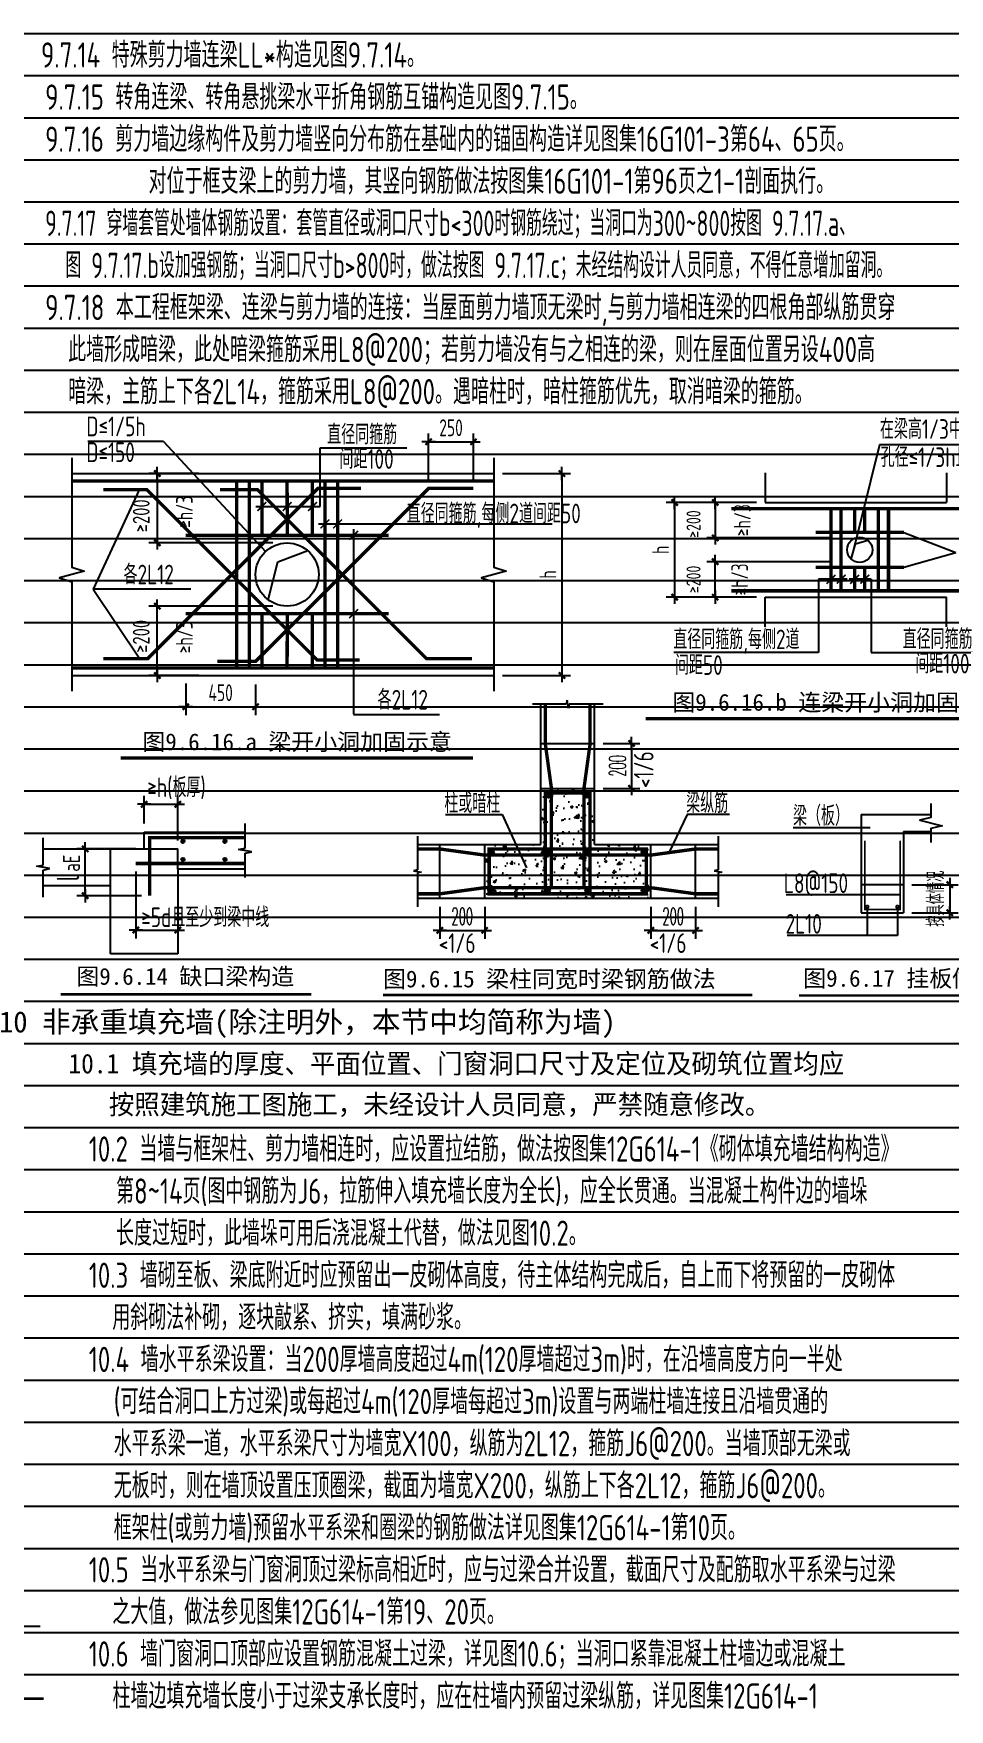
# Model space of a CAD drawing. Extents: x -1712635 to -854203, y -534641 to -21985.
# Drawn here: x -1573763 to -1557435, y -95265 to -65393 of the extents above; entities that cross this region are included whole.
import ezdxf
from ezdxf.enums import TextEntityAlignment as Align

# ---------------------------------------------------------------- set-up
doc = ezdxf.new("R2010")
doc.units = 0
doc.header["$LTSCALE"] = 1000
doc.linetypes.add('D3轴线点划线', pattern=[18.5, 12, -3, 0.5, -3])
doc.linetypes.add('H3普通虚线', pattern=[4.2, 3, -1.2])
doc.layers.get('0').update_dxf_attribs({"linetype": 'CONTINUOUS'})
doc.layers.get('Defpoints').update_dxf_attribs({"linetype": 'CONTINUOUS'})
doc.layers.add('S-1-TEXT', color=7, linetype='CONTINUOUS', lineweight=18)
for name, color, linetype in [('S-DETL-AXIS', 8, 'D3轴线点划线'), ('S-DETL-DIM', 151, 'CONTINUOUS'), ('S-DETL-HATCH', 253, 'CONTINUOUS'), ('S-DETL-LINE1', 2, 'CONTINUOUS'), ('S-DETL-LINE2', 2, 'H3普通虚线'), ('S-DETL-RBAR', 1, 'CONTINUOUS'), ('S-DETL-TEXT', 7, 'CONTINUOUS')]:
    doc.layers.add(name, color=color, linetype=linetype)
doc.styles.add('HZ2', font='romans.shx', dxfattribs={"width": 0.5, "bigfont": 'hztxt.shx'})
doc.styles.add('TS', font='tssdeng.shx', dxfattribs={"width": 0.7, "bigfont": 'tssdchn.shx'})
doc.styles.add('华文行楷', font='tssdeng.shx', dxfattribs={"width": 0.75, "height": 350, "bigfont": 'hztxt.shx'})
doc.styles.add('黑体', font='simhei.ttf')
doc.dimstyles.new('DIM25', dxfattribs={"dimtxt": 300, "dimasz": 0.8, "dimexe": 150, "dimexo": 150, "dimgap": 100, "dimtad": 1, "dimdec": 0, "dimlfac": 0.25, "dimrnd": 1, "dimzin": 0, "dimdsep": 46, "dimtxsty": 'TS', "dimblk": '_DIMX', "dimcen": 0, "dimclrd": 256, "dimclre": 256, "dimclrt": 43, "dimadec": 1, "dimazin": 0, "dimtfac": 1, "dimtdec": 0, "dimtix": 1, "dimtmove": 2, "dimatfit": 3, "dimldrblk": 'ARCHTICK', "dimfxl": 0, "dimtolj": 1, "dimtzin": 1, "dimarcsym": 0})

# ---------------------------------------------------------------- blocks, each defined once
blk = doc.blocks.new('_DIMX')
blk.add_line((-150, 0), (150, 0))
at = {"const_width": 50}
blk.add_lwpolyline([(-70, -70), (70, 70)], dxfattribs=at)
blk = doc.blocks.new('*D1635')
at = {"layer": 'Defpoints', "color": 0}
for p in [(-1560722, -73751), (-1562334, -75439), (-1560722, -75439)]:
    blk.add_point(p, dxfattribs=at)
at = {"layer": 'S-DETL-DIM', "lineweight": -2}
for p, q in [((-1560872, -73751), (-1562484, -73751)), ((-1562334, -73752), (-1562334, -75438)), ((-1560872, -75439), (-1562484, -75439))]:
    blk.add_line(p, q, dxfattribs=at)
at = {"layer": 'S-DETL-DIM', "lineweight": -2, "xscale": 0.8, "yscale": 0.8, "zscale": 0.8}
for p, rotation in [((-1562334, -73751), 90), ((-1562334, -75439), 270)]:
    blk.add_blockref('_DIMX', p, dxfattribs=dict(at, rotation=rotation))
at = {"layer": 'S-DETL-DIM', "color": 43, "insert": (-1562584, -74595), "char_height": 300, "attachment_point": 5, "rotation": 90, "style": 'TS'}
blk.add_mtext('\\A1;h', dxfattribs=at)
blk = doc.blocks.new('_ArchTick')
at = {"color": 0, "const_width": 0.35}
blk.add_lwpolyline([(-0.5, -0.5), (0.5, 0.5)], dxfattribs=at)
blk = doc.blocks.new('*D1636')
at = {"layer": 'Defpoints', "color": 0}
for p in [(-1560722, -73751), (-1561611, -74383), (-1559418, -74383)]:
    blk.add_point(p, dxfattribs=at)
at = {"layer": 'S-DETL-DIM', "lineweight": -2}
for p, q in [((-1560872, -73751), (-1561761, -73751)), ((-1561611, -73752), (-1561611, -74382)), ((-1559568, -74383), (-1561761, -74383))]:
    blk.add_line(p, q, dxfattribs=at)
at = {"layer": 'S-DETL-DIM', "lineweight": -2, "xscale": 0.8, "yscale": 0.8, "zscale": 0.8}
for p, rotation in [((-1561611, -73751), 90), ((-1561611, -74383), 270)]:
    blk.add_blockref('_DIMX', p, dxfattribs=dict(at, rotation=rotation))
at = {"layer": 'S-DETL-DIM', "color": 43, "insert": (-1561129, -74067), "char_height": 300, "attachment_point": 5, "rotation": 90, "style": 'TS'}
blk.add_mtext('\\A1;≥h/3', dxfattribs=at)
blk = doc.blocks.new('*D1637')
at = {"layer": 'Defpoints', "color": 0}
for p in [(-1561611, -74807), (-1559418, -74807), (-1560722, -75439)]:
    blk.add_point(p, dxfattribs=at)
at = {"layer": 'S-DETL-DIM', "lineweight": -2}
for p, q in [((-1559568, -74807), (-1561761, -74807)), ((-1561611, -75438), (-1561611, -74808)), ((-1560872, -75439), (-1561761, -75439))]:
    blk.add_line(p, q, dxfattribs=at)
at = {"layer": 'S-DETL-DIM', "lineweight": -2, "xscale": 0.8, "yscale": 0.8, "zscale": 0.8}
for p, rotation in [((-1561611, -74807), 90), ((-1561611, -75439), 270)]:
    blk.add_blockref('_DIMX', p, dxfattribs=dict(at, rotation=rotation))
at = {"layer": 'S-DETL-DIM', "color": 43, "insert": (-1561175, -75123), "char_height": 300, "attachment_point": 5, "rotation": 90, "style": 'TS'}
blk.add_mtext('\\A1;≥h/3', dxfattribs=at)
blk = doc.blocks.new('*D1638')
at = {"layer": 'Defpoints', "color": 0}
for p in [(-1565555, -73236), (-1565555, -76836), (-1564343, -76836)]:
    blk.add_point(p, dxfattribs=at)
at = {"layer": 'S-DETL-DIM', "lineweight": -2}
for p, q in [((-1565405, -73236), (-1564193, -73236)), ((-1564343, -73237), (-1564343, -76835)), ((-1565405, -76836), (-1564193, -76836))]:
    blk.add_line(p, q, dxfattribs=at)
at = {"layer": 'S-DETL-DIM', "lineweight": -2, "xscale": 0.8, "yscale": 0.8, "zscale": 0.8}
for p, rotation in [((-1564343, -73236), 90), ((-1564343, -76836), 270)]:
    blk.add_blockref('_DIMX', p, dxfattribs=dict(at, rotation=rotation))
at = {"layer": 'S-DETL-DIM', "color": 43, "insert": (-1564593, -75036), "char_height": 300, "attachment_point": 5, "rotation": 90, "style": 'TS'}
blk.add_mtext('\\A1;h', dxfattribs=at)
blk = doc.blocks.new('*D1639')
at = {"layer": 'Defpoints', "color": 0}
for p in [(-1565920, -72670), (-1566720, -73500), (-1565920, -73500)]:
    blk.add_point(p, dxfattribs=at)
at = {"layer": 'S-DETL-DIM', "lineweight": -2}
for p, q in [((-1566720, -73350), (-1566720, -72520)), ((-1565920, -73350), (-1565920, -72520)), ((-1566719, -72670), (-1565921, -72670))]:
    blk.add_line(p, q, dxfattribs=at)
at = {"layer": 'S-DETL-DIM', "lineweight": -2, "xscale": 0.8, "yscale": 0.8, "zscale": 0.8, "rotation": 180}
blk.add_blockref('_DIMX', (-1566720, -72670), dxfattribs=at)
at = {"layer": 'S-DETL-DIM', "lineweight": -2, "xscale": 0.8, "yscale": 0.8, "zscale": 0.8}
blk.add_blockref('_DIMX', (-1565920, -72670), dxfattribs=at)
at = {"layer": 'S-DETL-DIM', "color": 43, "insert": (-1566320, -72420), "char_height": 300, "attachment_point": 5, "style": 'TS'}
blk.add_mtext('\\A1;250', dxfattribs=at)
blk = doc.blocks.new('*D1640')
at = {"layer": 'Defpoints', "color": 0}
for p in [(-1571050, -76828), (-1569803, -76845), (-1569803, -77392)]:
    blk.add_point(p, dxfattribs=at)
at = {"layer": 'S-DETL-DIM', "lineweight": -2}
for p, q in [((-1571050, -76978), (-1571050, -77542)), ((-1569803, -76995), (-1569803, -77542)), ((-1571049, -77392), (-1569804, -77392))]:
    blk.add_line(p, q, dxfattribs=at)
at = {"layer": 'S-DETL-DIM', "lineweight": -2, "xscale": 0.8, "yscale": 0.8, "zscale": 0.8, "rotation": 180}
blk.add_blockref('_DIMX', (-1571050, -77392), dxfattribs=at)
at = {"layer": 'S-DETL-DIM', "lineweight": -2, "xscale": 0.8, "yscale": 0.8, "zscale": 0.8}
blk.add_blockref('_DIMX', (-1569803, -77392), dxfattribs=at)
at = {"layer": 'S-DETL-DIM', "color": 43, "insert": (-1570427, -77142), "char_height": 300, "attachment_point": 5, "style": 'TS'}
blk.add_mtext('\\A1;450', dxfattribs=at)
blk = doc.blocks.new('*D1566')
at = {"layer": 'Defpoints', "color": 0}
for p in [(-1571940, -80181), (-1571190, -80286), (-1571190, -81372)]:
    blk.add_point(p, dxfattribs=at)
at = {"layer": 'S-DETL-DIM', "lineweight": -2}
for p, q in [((-1571940, -80331), (-1571940, -81522)), ((-1571190, -80436), (-1571190, -81522)), ((-1571939, -81372), (-1571191, -81372))]:
    blk.add_line(p, q, dxfattribs=at)
at = {"layer": 'S-DETL-DIM', "lineweight": -2, "xscale": 0.8, "yscale": 0.8, "zscale": 0.8, "rotation": 180}
blk.add_blockref('_DIMX', (-1571940, -81372), dxfattribs=at)
at = {"layer": 'S-DETL-DIM', "lineweight": -2, "xscale": 0.8, "yscale": 0.8, "zscale": 0.8}
blk.add_blockref('_DIMX', (-1571190, -81372), dxfattribs=at)
blk = doc.blocks.new('*D1567')
at = {"layer": 'Defpoints', "color": 0}
for p in [(-1571190, -79131), (-1571790, -79626), (-1571190, -79926)]:
    blk.add_point(p, dxfattribs=at)
at = {"layer": 'S-DETL-DIM', "lineweight": -2}
for p, q in [((-1571790, -79476), (-1571790, -78981)), ((-1571789, -79131), (-1571191, -79131)), ((-1571190, -79776), (-1571190, -78981))]:
    blk.add_line(p, q, dxfattribs=at)
at = {"layer": 'S-DETL-DIM', "lineweight": -2, "xscale": 0.8, "yscale": 0.8, "zscale": 0.8, "rotation": 180}
blk.add_blockref('_DIMX', (-1571790, -79131), dxfattribs=at)
at = {"layer": 'S-DETL-DIM', "lineweight": -2, "xscale": 0.8, "yscale": 0.8, "zscale": 0.8}
blk.add_blockref('_DIMX', (-1571190, -79131), dxfattribs=at)
blk = doc.blocks.new('*D1568')
at = {"layer": 'Defpoints', "color": 0}
for p in [(-1572842, -79926), (-1571790, -79926), (-1571690, -80761)]:
    blk.add_point(p, dxfattribs=at)
at = {"layer": 'S-DETL-DIM', "lineweight": -2}
for p, q in [((-1571940, -79926), (-1572992, -79926)), ((-1572842, -80760), (-1572842, -79927)), ((-1571840, -80761), (-1572992, -80761))]:
    blk.add_line(p, q, dxfattribs=at)
at = {"layer": 'S-DETL-DIM', "lineweight": -2, "xscale": 0.8, "yscale": 0.8, "zscale": 0.8}
for p, rotation in [((-1572842, -79926), 90), ((-1572842, -80761), 270)]:
    blk.add_blockref('_DIMX', p, dxfattribs=dict(at, rotation=rotation))
blk = doc.blocks.new('*D1532')
at = {"layer": 'Defpoints', "color": 0}
for p in [(2725738, 610222), (2726538, 610222), (2726538, 609651)]:
    blk.add_point(p, dxfattribs=at)
at = {"layer": 'S-DETL-DIM', "lineweight": -2}
for p, q in [((2725738, 610072), (2725738, 609501)), ((2726538, 610072), (2726538, 609501)), ((2725738, 609651), (2726537, 609651))]:
    blk.add_line(p, q, dxfattribs=at)
at = {"layer": 'S-DETL-DIM', "lineweight": -2, "xscale": 0.8, "yscale": 0.8, "zscale": 0.8, "rotation": 180}
blk.add_blockref('_DIMX', (2725738, 609651), dxfattribs=at)
at = {"layer": 'S-DETL-DIM', "lineweight": -2, "xscale": 0.8, "yscale": 0.8, "zscale": 0.8}
blk.add_blockref('_DIMX', (2726538, 609651), dxfattribs=at)
at = {"layer": 'S-DETL-DIM', "color": 43, "insert": (2726138, 609901), "char_height": 300, "attachment_point": 5, "style": 'HZ2'}
blk.add_mtext('\\A1;200', dxfattribs=at)
blk = doc.blocks.new('*D1531')
at = {"layer": 'Defpoints', "color": 0}
for p in [(2721978, 610222), (2722778, 610222), (2722778, 609651)]:
    blk.add_point(p, dxfattribs=at)
at = {"layer": 'S-DETL-DIM', "lineweight": -2}
for p, q in [((2721978, 610072), (2721978, 609501)), ((2722778, 610072), (2722778, 609501)), ((2721978, 609651), (2722777, 609651))]:
    blk.add_line(p, q, dxfattribs=at)
at = {"layer": 'S-DETL-DIM', "lineweight": -2, "xscale": 0.8, "yscale": 0.8, "zscale": 0.8, "rotation": 180}
blk.add_blockref('_DIMX', (2721978, 609651), dxfattribs=at)
at = {"layer": 'S-DETL-DIM', "lineweight": -2, "xscale": 0.8, "yscale": 0.8, "zscale": 0.8}
blk.add_blockref('_DIMX', (2722778, 609651), dxfattribs=at)
at = {"layer": 'S-DETL-DIM', "color": 43, "insert": (2722378, 609901), "char_height": 300, "attachment_point": 5, "style": 'HZ2'}
blk.add_mtext('\\A1;200', dxfattribs=at)
blk = doc.blocks.new('*D1530')
at = {"layer": 'Defpoints', "color": 0}
for p in [(2724738, 612982), (2724738, 612182), (2725396, 612182)]:
    blk.add_point(p, dxfattribs=at)
at = {"layer": 'S-DETL-DIM', "lineweight": -2}
for p, q in [((2724888, 612982), (2725546, 612982)), ((2725396, 612981), (2725396, 612183)), ((2724888, 612182), (2725546, 612182))]:
    blk.add_line(p, q, dxfattribs=at)
at = {"layer": 'S-DETL-DIM', "lineweight": -2, "xscale": 0.8, "yscale": 0.8, "zscale": 0.8}
for p, rotation in [((2725396, 612982), 90), ((2725396, 612182), 270)]:
    blk.add_blockref('_DIMX', p, dxfattribs=dict(at, rotation=rotation))
at = {"layer": 'S-DETL-DIM', "color": 43, "insert": (2725146, 612582), "char_height": 300, "attachment_point": 5, "rotation": 90, "style": 'HZ2'}
blk.add_mtext('\\A1;200', dxfattribs=at)
blk = doc.blocks.new('*D1591')
at = {"layer": 'Defpoints', "color": 0}
for p in [(-1558256, -80564), (-1558256, -81064), (-1557429, -81064)]:
    blk.add_point(p, dxfattribs=at)
at = {"layer": 'S-DETL-DIM', "lineweight": -2}
for p, q in [((-1558106, -80564), (-1557279, -80564)), ((-1557429, -80563), (-1557429, -80563)), ((-1557429, -80564), (-1557429, -81064)), ((-1558106, -81064), (-1557279, -81064)), ((-1557429, -81065), (-1557429, -81066))]:
    blk.add_line(p, q, dxfattribs=at)
at = {"layer": 'S-DETL-DIM', "lineweight": -2, "xscale": 0.8, "yscale": 0.8, "zscale": 0.8}
for p, rotation in [((-1557429, -80564), 270), ((-1557429, -81064), 90)]:
    blk.add_blockref('_DIMX', p, dxfattribs=dict(at, rotation=rotation))
at = {"layer": 'S-DETL-DIM', "color": 43, "insert": (-1557679, -80814), "char_height": 300, "attachment_point": 5, "rotation": 90, "style": 'TS'}
blk.add_mtext('\\A1;按具体情况', dxfattribs=at)
blk = doc.blocks.new('*D1605')
at = {"layer": 'Defpoints', "color": 0}
for p in [(-1570666, -73236), (-1571556, -74472), (-1569345, -74472)]:
    blk.add_point(p, dxfattribs=at)
at = {"layer": 'S-DETL-DIM', "lineweight": -2}
for p, q in [((-1570816, -73236), (-1571706, -73236)), ((-1571556, -73237), (-1571556, -74472)), ((-1569495, -74472), (-1571706, -74472))]:
    blk.add_line(p, q, dxfattribs=at)
at = {"layer": 'S-DETL-DIM', "lineweight": -2, "xscale": 0.8, "yscale": 0.8, "zscale": 0.8}
for p, rotation in [((-1571556, -73236), 90), ((-1571556, -74472), 270)]:
    blk.add_blockref('_DIMX', p, dxfattribs=dict(at, rotation=rotation))
at = {"layer": 'S-DETL-DIM', "color": 43, "insert": (-1571074, -73918), "char_height": 300, "attachment_point": 5, "rotation": 90, "style": 'TS'}
blk.add_mtext('\\A1;≥h/3', dxfattribs=at)
blk = doc.blocks.new('*D1606')
at = {"layer": 'Defpoints', "color": 0}
for p in [(-1571556, -75600), (-1569345, -75600), (-1570666, -76836)]:
    blk.add_point(p, dxfattribs=at)
at = {"layer": 'S-DETL-DIM', "lineweight": -2}
for p, q in [((-1569495, -75600), (-1571706, -75600)), ((-1571556, -76835), (-1571556, -75601)), ((-1570816, -76836), (-1571706, -76836))]:
    blk.add_line(p, q, dxfattribs=at)
at = {"layer": 'S-DETL-DIM', "lineweight": -2, "xscale": 0.8, "yscale": 0.8, "zscale": 0.8}
for p, rotation in [((-1571556, -75600), 90), ((-1571556, -76836), 270)]:
    blk.add_blockref('_DIMX', p, dxfattribs=dict(at, rotation=rotation))
at = {"layer": 'S-DETL-DIM', "color": 43, "insert": (-1571074, -76154), "char_height": 300, "attachment_point": 5, "rotation": 90, "style": 'TS'}
blk.add_mtext('\\A1;≥h/3', dxfattribs=at)
blk = doc.blocks.new('2014111522035170')
at = {"layer": 'S-DETL-HATCH'}
h = blk.add_hatch(dxfattribs=at)
h.set_pattern_fill('AR-CONC', color=256, scale=2.5, style=0)
h.set_pattern_definition([(50, (1114435.16, 595155.8), (455.46167, -39.84771), [47.625, -523.875]), (355, (1114435.16, 595155.8), (-88.10706, 477.64161), [38.1, -419.1]), (100.451, (1114473.1, 595152.5), (367.35625, 437.79172), [40.475, -445.225]), (46.1842, (1114435.16, 595282.8), (677.6976, -105.10582), [71.4375, -785.8125]), (96.6356, (1114491.64, 595274.04), (593.51059, 618.5639), [60.7125, -667.8375]), (351.184, (1114435.16, 595282.8), (593.5115, 618.5628), [57.15, -628.65]), (21, (1114498.66, 595251.05), (379.0372, -255.6638), [47.625, -523.875]), (326, (1114498.66, 595251.05), (154.50507, 460.46992), [38.1, -419.1]), (71.4514, (1114530.25, 595229.75), (533.54123, 204.80714), [40.475, -445.225]), (37.5, (1114435.16, 595155.8), (7.721508, 211.387597), [0, -414.02, 0, -425.45, 0, -420.6875]), (7.5, (1114435.16, 595155.8), (167.049156, 250.451437), [0, -242.57, 0, -404.495, 0, -160.3375]), (327.5, (1114293.56, 595155.8), (338.976488, -14.32186), [0, -158.75, 0, -495.3, 0, -657.225]), (317.5, (1114230.06, 595155.8), (370.322953, 63.56623), [0, -206.375, 0, -328.93, 0, -466.725])])
h.paths.add_polyline_path([(2724737.6, 612182), (2724737.6, 611182), (2725737.6, 611182), (2725737.6, 610222), (2722777.6, 610222), (2722777.6, 611182), (2723777.6, 611182), (2723777.6, 612182)])
at = {"layer": 'S-DETL-RBAR'}
h = blk.add_hatch(color=1, dxfattribs=at)
edge = h.paths.add_edge_path()
edge.add_arc((2723912.8, 612042.3), 31.2, 0, 360)
h = blk.add_hatch(color=1, dxfattribs=at)
edge = h.paths.add_edge_path()
edge.add_arc((2724602.5, 612042.3), 31.2, 0, 360)
h = blk.add_hatch(color=1, dxfattribs=at)
edge = h.paths.add_edge_path()
edge.add_arc((2722912.8, 611042.3), 31.2, 0, 360)
h = blk.add_hatch(color=1, dxfattribs=at)
edge = h.paths.add_edge_path()
edge.add_arc((2723912.8, 611042.3), 31.2, 0, 360)
h = blk.add_hatch(color=1, dxfattribs=at)
edge = h.paths.add_edge_path()
edge.add_arc((2724602.5, 611042.3), 31.2, 0, 360)
h = blk.add_hatch(color=1, dxfattribs=at)
edge = h.paths.add_edge_path()
edge.add_arc((2725602.5, 611042.3), 31.2, 0, 360)
h = blk.add_hatch(color=1, dxfattribs=at)
edge = h.paths.add_edge_path()
edge.add_arc((2722912.8, 610361.7), 31.2, 0, 360)
h = blk.add_hatch(color=1, dxfattribs=at)
edge = h.paths.add_edge_path()
edge.add_arc((2723912.8, 610361.7), 31.2, 0, 360)
h = blk.add_hatch(color=1, dxfattribs=at)
edge = h.paths.add_edge_path()
edge.add_arc((2724602.5, 610361.7), 31.2, 0, 360)
h = blk.add_hatch(color=1, dxfattribs=at)
edge = h.paths.add_edge_path()
edge.add_arc((2725602.5, 610361.7), 31.2, 0, 360)
at = {"layer": 'S-DETL-AXIS', "linetype": 'H3普通虚线'}
for p, q in [((2723777.6, 612982), (2724737.6, 612982)), ((2723777.6, 612182), (2724737.6, 612182)), ((2721977.6, 610222), (2721977.6, 611182)), ((2722777.6, 610222), (2722777.6, 611182)), ((2725737.6, 610222), (2725737.6, 611182)), ((2726537.6, 610222), (2726537.6, 611182))]:
    blk.add_line(p, q, dxfattribs=at)
at = {"layer": 'S-DETL-HATCH'}
for p, q in [((2724231.9, 613682), (2723627.6, 613682)), ((2724245.1, 613752.2), (2724231.9, 613682)), ((2724270.2, 613611.8), (2724245.1, 613752.2)), ((2724285.5, 613682), (2724270.2, 613611.8)), ((2724887.6, 613682), (2724285.5, 613682)), ((2721577.6, 611332), (2721577.6, 610729.8)), ((2726937.6, 611332), (2726937.6, 610729.8)), ((2721577.6, 610729.8), (2721507.5, 610714.6)), ((2721507.5, 610714.6), (2721647.8, 610689.4)), ((2721647.8, 610689.4), (2721577.6, 610676.3)), ((2721577.6, 610676.3), (2721577.6, 610072)), ((2726937.6, 610729.8), (2726867.5, 610714.6)), ((2726867.5, 610714.6), (2727007.8, 610689.4)), ((2727007.8, 610689.4), (2726937.6, 610676.3)), ((2726937.6, 610676.3), (2726937.6, 610072))]:
    blk.add_line(p, q, dxfattribs=at)
at = {"layer": 'S-DETL-LINE1'}
for p, q in [((2723777.6, 611182), (2723777.6, 613682)), ((2724737.6, 611182), (2724737.6, 613682)), ((2721577.6, 611182), (2723777.6, 611182)), ((2724737.6, 611182), (2726937.6, 611182)), ((2721577.6, 610222), (2726937.6, 610222))]:
    blk.add_line(p, q, dxfattribs=at)
for centre in [(2723912.8, 612042.3), (2724602.5, 612042.3), (2722912.8, 611042.3), (2723912.8, 611042.3), (2724602.5, 611042.3), (2725602.5, 611042.3), (2722912.8, 610361.7), (2723912.8, 610361.7), (2724602.5, 610361.7), (2725602.5, 610361.7)]:
    blk.add_circle(centre, 31.2, dxfattribs=at)
at = {"layer": 'S-DETL-RBAR', "color": 1, "const_width": 60}
for points in [[(2723967.6, 610412), (2723967.6, 612182), (2723857.6, 612982), (2723857.6, 613682)], [(2724547.6, 610412), (2724547.6, 612182), (2724657.6, 612982), (2724657.6, 613682)], [(2724657.6, 610302), (2724657.6, 612102), (2723857.6, 612102), (2723857.6, 610302)], [(2721577.6, 611102), (2721977.6, 611102), (2722777.6, 610992), (2725737.6, 610992), (2726537.6, 611102), (2726937.6, 611102)], [(2721577.6, 610302), (2721977.6, 610302), (2722777.6, 610412), (2725737.6, 610412), (2726537.6, 610302), (2726937.6, 610302)]]:
    blk.add_lwpolyline(points, dxfattribs=at)
blk.add_lwpolyline([(2725657.6, 611102), (2722857.6, 611102), (2722857.6, 610302), (2725657.6, 610302), (2725657.6, 611102)], close=True, dxfattribs=at)
at = {"layer": 'S-DETL-TEXT'}
for p, q in [((2722080.7, 611717.7), (2723091.4, 611717.7)), ((2723091.4, 611717.7), (2723521.4, 610762.6)), ((2726385.1, 611717.7), (2726072.6, 611055.5)), ((2727141.9, 611717.7), (2726385.1, 611717.7))]:
    blk.add_line(p, q, dxfattribs=at)
at = {"layer": 'S-DETL-TEXT', "const_width": 50}
blk.add_lwpolyline([(2720966.5, 608500.1), (2727548.8, 608500.1)], dxfattribs=at)
at = {"layer": 'S-DETL-TEXT', "style": 'TS', "width": 0.75}
blk.add_text('<1/6', height=350, rotation=90, dxfattribs=at).set_placement((2725787.5, 612185.6))
for s, p in [('柱或暗柱', (2722058.9, 611743.1)), ('梁纵筋', (2726369.6, 611743.1)), ('<1/6', (2721958.1, 609248.4)), ('<1/6', (2725718.1, 609248.4))]:
    blk.add_text(s, height=350, dxfattribs=at).set_placement(p)
at = {"layer": 'S-DETL-TEXT', "style": '黑体'}
blk.add_text('图9.6.15 梁柱同宽时梁钢筋做法', height=300, dxfattribs=at).set_placement((2720965.7, 608635))
at = {"layer": 'S-DETL-DIM'}
dim = blk.add_linear_dim(base=(2725396.3, 612182), p1=(2724737.6, 612982), p2=(2724737.6, 612182), angle=90, text='200', dimstyle='DIM25', dxfattribs=at)
dim.commit()
dim.dimension.update_dxf_attribs({"geometry": '*D1530', "text_midpoint": (2725146.3, 612582)})
for base, p1, p2, picture, middle in [((2722777.6, 609650.7), (2721977.6, 610222), (2722777.6, 610222), '*D1531', (2722377.6, 609900.7)), ((2726537.6, 609650.7), (2725737.6, 610222), (2726537.6, 610222), '*D1532', (2726137.6, 609900.7))]:
    dim = blk.add_linear_dim(base=base, p1=p1, p2=p2, text='200', dimstyle='DIM25', dxfattribs=at)
    dim.commit()
    dim.dimension.update_dxf_attribs({"geometry": picture, "text_midpoint": middle})

msp = doc.modelspace()

# ---------------------------------------------------------------- hatches: boundary and pattern name
at = {"layer": 'S-DETL-RBAR'}
h = msp.add_hatch(color=1, dxfattribs=at)
edge = h.paths.add_edge_path()
edge.add_arc((-1571100.05, -79791.11), 30, 0, 360)
h = msp.add_hatch(color=1, dxfattribs=at)
edge = h.paths.add_edge_path()
edge.add_arc((-1570350.05, -79791.11), 30, 0, 360)
h = msp.add_hatch(color=1, dxfattribs=at)
edge = h.paths.add_edge_path()
edge.add_arc((-1571100.05, -80112.42), 30, 0, 360)
h = msp.add_hatch(color=1, dxfattribs=at)
edge = h.paths.add_edge_path()
edge.add_arc((-1570350.05, -80112.42), 30, 0, 360)

# ---------------------------------------------------------------- linework, layer by layer
at = {"layer": 'Defpoints', "color": 252}
for p, q in [((-1593722.67, -65392.79), (-1498462.67, -65392.79)), ((-1593722.67, -66142.79), (-1498462.67, -66142.79)), ((-1593722.67, -66892.79), (-1498462.67, -66892.79)), ((-1593722.67, -67642.79), (-1498462.67, -67642.79)), ((-1593722.67, -68392.79), (-1498462.67, -68392.79)), ((-1593722.67, -69142.79), (-1498462.67, -69142.79)), ((-1593722.67, -69892.79), (-1498462.67, -69892.79)), ((-1593722.67, -70642.79), (-1498462.67, -70642.79)), ((-1593722.67, -71392.79), (-1498462.67, -71392.79)), ((-1593722.67, -72142.79), (-1498462.67, -72142.79)), ((-1593722.67, -72892.79), (-1498462.67, -72892.79)), ((-1593722.67, -73642.79), (-1498462.67, -73642.79)), ((-1593722.67, -74392.79), (-1498462.67, -74392.79)), ((-1593722.67, -75142.79), (-1498462.67, -75142.79)), ((-1593722.67, -75892.79), (-1498462.67, -75892.79)), ((-1593722.67, -76642.79), (-1498462.67, -76642.79)), ((-1593722.67, -77392.79), (-1498462.67, -77392.79)), ((-1593722.67, -78142.79), (-1498462.67, -78142.79)), ((-1593722.67, -78892.79), (-1498462.67, -78892.79)), ((-1593722.67, -79642.79), (-1498462.67, -79642.79)), ((-1593722.67, -80392.79), (-1498462.67, -80392.79)), ((-1593722.67, -81142.79), (-1498462.67, -81142.79)), ((-1593722.67, -81892.79), (-1498462.67, -81892.79)), ((-1593722.67, -82642.79), (-1498462.67, -82642.79)), ((-1593722.67, -83392.79), (-1498462.67, -83392.79)), ((-1593722.67, -84142.79), (-1498462.67, -84142.79)), ((-1593722.67, -84892.79), (-1498462.67, -84892.79)), ((-1593722.67, -85642.79), (-1498462.67, -85642.79)), ((-1593722.67, -86392.79), (-1498462.67, -86392.79)), ((-1593722.67, -87142.79), (-1498462.67, -87142.79)), ((-1593722.67, -87892.79), (-1498462.67, -87892.79)), ((-1593722.67, -88642.79), (-1498462.67, -88642.79)), ((-1593722.67, -89392.79), (-1498462.67, -89392.79)), ((-1593722.67, -90142.79), (-1498462.67, -90142.79)), ((-1593722.67, -90892.79), (-1498462.67, -90892.79)), ((-1593722.67, -91642.79), (-1498462.67, -91642.79)), ((-1593722.67, -92392.79), (-1520162.67, -92392.79)), ((-1593722.67, -93142.79), (-1520162.67, -93142.79)), ((-1593722.67, -93892.79), (-1520162.67, -93892.79)), ((-1593722.67, -94642.79), (-1520162.67, -94642.79))]:
    msp.add_line(p, q, dxfattribs=at)
at = {"layer": 'S-DETL-DIM'}
for p, q in [((-1568650.5, -73823.51), (-1568650.5, -72777)), ((-1569801.14, -73823.51), (-1568650.5, -73823.51)), ((-1568682.15, -74133.02), (-1564515.59, -74133.02)), ((-1568055.94, -74228.8), (-1568055.94, -77526.78)), ((-1568055.94, -77530.08), (-1566526.16, -77530.08)), ((-1573590.05, -80213.22), (-1573590.05, -79726.11)), ((-1569990.05, -79913.22), (-1569990.05, -79476.11)), ((-1570107, -79935.14), (-1569990.05, -79913.22)), ((-1569873.09, -79977.09), (-1570107, -79935.14)), ((-1569990.05, -80002.5), (-1569873.09, -79977.09)), ((-1569990.05, -80436.11), (-1569990.05, -80002.5)), ((-1573707, -80235.14), (-1573590.05, -80213.22)), ((-1573473.09, -80277.09), (-1573707, -80235.14)), ((-1573590.05, -80302.5), (-1573473.09, -80277.09)), ((-1573590.05, -80786.11), (-1573590.05, -80302.5))]:
    msp.add_line(p, q, dxfattribs=at)
for points in [[(-1573081.71, -72956.07), (-1573081.71, -74906.07), (-1572861.71, -74976.07), (-1573301.71, -75096.07), (-1573081.71, -75166.07), (-1573081.71, -77116.07)], [(-1565554.61, -72956.07), (-1565554.61, -74906.07), (-1565334.61, -74976.07), (-1565774.61, -75096.07), (-1565554.61, -75166.07), (-1565554.61, -77116.07)], [(-1557765.4, -79114.15), (-1557765.4, -79364.15), (-1557965.4, -79414.15), (-1557565.4, -79514.15), (-1557765.4, -79564.15), (-1557765.4, -79814.15)]]:
    msp.add_lwpolyline(points, dxfattribs=at)
for points in [[(-1569613.35, -73744.76, 28.12, 28.12, 0), (-1569770.85, -73902.26, 0, 0, 0)], [(-1569163.35, -73744.76, 28.12, 28.12, 0), (-1569320.85, -73902.26, 0, 0, 0)], [(-1568713.35, -73744.76, 28.12, 28.12, 0), (-1568870.85, -73902.26, 0, 0, 0)], [(-1568488.35, -74054.27, 28.12, 28.12, 0), (-1568645.85, -74211.77, 0, 0, 0)], [(-1568263.35, -74054.27, 28.12, 28.12, 0), (-1568420.85, -74211.77, 0, 0, 0)], [(-1567977.19, -74259.82, 28.12, 28.12, 0), (-1568134.69, -74417.32, 0, 0, 0)], [(-1567977.19, -75654.82, 28.12, 28.12, 0), (-1568134.69, -75812.32, 0, 0, 0)]]:
    msp.add_lwpolyline(points, format="xyseb", dxfattribs=at)
at = {"layer": 'S-DETL-HATCH'}
for points in [[(-1569579.33, -75486.28), (-1569408.03, -74811.11), (-1568875.82, -74609.17)], [(-1559185, -74761.33), (-1559110.86, -74490.74), (-1558889.94, -74423.12)]]:
    msp.add_lwpolyline(points, dxfattribs=at)
at = {"layer": 'S-DETL-LINE1'}
for p, q in [((-1573081.71, -73236.07), (-1565554.61, -73236.07)), ((-1560721.6, -73224.15), (-1560721.6, -73751.41)), ((-1557490.67, -73224.15), (-1557490.67, -73751.41)), ((-1560721.6, -73751.41), (-1557490.67, -73751.41)), ((-1560721.6, -75438.91), (-1557490.67, -75438.91)), ((-1560721.6, -75966.18), (-1560721.6, -75438.91)), ((-1557490.67, -75966.18), (-1557490.67, -75438.91)), ((-1573081.71, -76836.07), (-1565554.61, -76836.07)), ((-1559006.39, -79314.15), (-1557765.4, -79314.15)), ((-1559006.39, -79314.15), (-1559006.39, -81064.15)), ((-1571790.05, -79926.11), (-1571790.05, -79626.11)), ((-1571790.05, -79626.11), (-1569990.05, -79626.11)), ((-1558256.39, -79614.15), (-1557765.4, -79614.15)), ((-1558256.39, -79614.15), (-1558256.39, -80564.15)), ((-1573590.05, -79926.11), (-1571790.05, -79926.11)), ((-1569990.05, -80286.11), (-1571190.05, -80286.11)), ((-1571190.05, -80286.11), (-1571190.05, -81794.52)), ((-1572390.05, -80586.11), (-1573590.05, -80586.11)), ((-1572390.05, -81794.52), (-1572390.05, -80586.11)), ((-1558256.39, -80564.15), (-1559006.39, -80564.15)), ((-1559006.39, -81064.15), (-1558256.39, -81064.15)), ((-1571190.05, -81794.52), (-1572390.05, -81794.52))]:
    msp.add_line(p, q, dxfattribs=at)
at = {"layer": 'S-DETL-LINE1', "linetype": 'ByBlock'}
msp.add_line((-1558256.39, -80564.15), (-1558256.39, -81064.15), dxfattribs=at)
at = {"layer": 'S-DETL-LINE1'}
for centre, radius in [((-1559034.1, -74595.16), 224.46), ((-1569242.1, -75036.07), 562.5), ((-1571100.05, -79791.11), 30), ((-1570350.05, -79791.11), 30), ((-1571100.05, -80112.42), 30), ((-1570350.05, -80112.42), 30)]:
    msp.add_circle(centre, radius, dxfattribs=at)
at = {"layer": 'S-DETL-LINE2', "linetype": 'H3普通虚线'}
for p, q in [((-1572390.05, -80586.11), (-1572390.05, -79926.11)), ((-1571790.05, -79926.11), (-1571190.05, -79926.11)), ((-1571190.05, -80286.11), (-1571190.05, -79926.11))]:
    msp.add_line(p, q, dxfattribs=at)
at = {"layer": 'S-DETL-RBAR', "color": 1, "const_width": 60}
for points in [[(-1573081.71, -73371.07), (-1565554.61, -73371.07)], [(-1572516.53, -76536.06), (-1571728.51, -76536.06), (-1568692.76, -73500.32), (-1567927.55, -73500.32)], [(-1570484.95, -76583.87), (-1569803.49, -76583.87), (-1566719.94, -73500.32), (-1565919.87, -73500.32)], [(-1570142.1, -76701.07), (-1570142.1, -73371.07)], [(-1569917.1, -73371.07), (-1569917.1, -76701.07)], [(-1569692.1, -74338.57), (-1569692.1, -73371.07)], [(-1569242.1, -73371.07), (-1569240.06, -74338.57)], [(-1568792.1, -73371.07), (-1568792.1, -74338.57)], [(-1568567.1, -76701.07), (-1568567.1, -73371.07)], [(-1568342.1, -73371.07), (-1568342.1, -76701.07)], [(-1572516.53, -73524.22), (-1571740.37, -73524.22), (-1568704.62, -76559.96), (-1567951.45, -76559.96)], [(-1565943.77, -76536.06), (-1566755.7, -76536.06), (-1569767.54, -73524.22), (-1570437.15, -73524.22)], [(-1561322.52, -73863.91), (-1556943.87, -73863.91)], [(-1559546.13, -73863.91), (-1559546.13, -75326.41)], [(-1559366.13, -73863.91), (-1559366.13, -75326.41)], [(-1559124.1, -74284.62), (-1559124.1, -73863.91)], [(-1558944.1, -73863.91), (-1558944.1, -74284.62)], [(-1558702.06, -73863.91), (-1558702.06, -75326.41)], [(-1558522.06, -75326.41), (-1558522.06, -73863.91)], [(-1571050.24, -74338.57), (-1567429.87, -74338.57)], [(-1558246.6, -74284.62), (-1559821.6, -74284.62)], [(-1559821.6, -74905.71), (-1558246.6, -74905.71)], [(-1559124.1, -74905.71), (-1559124.1, -75326.41)], [(-1558944.1, -74905.71), (-1558944.1, -75326.41)], [(-1556943.87, -75326.41), (-1561322.52, -75326.41)], [(-1571050.24, -75733.57), (-1567429.87, -75733.57)], [(-1569692.1, -75733.57), (-1569692.1, -76701.07)], [(-1569242.1, -76701.07), (-1569240.06, -75733.57)], [(-1568792.1, -75733.57), (-1568792.1, -76701.07)], [(-1565554.61, -76701.07), (-1573081.71, -76701.07)], [(-1571690.05, -80760.54), (-1571690.05, -79726.11), (-1569990.05, -79726.11)], [(-1569990.05, -80186.11), (-1571940.05, -80186.11)]]:
    msp.add_lwpolyline(points, dxfattribs=at)
at = {"layer": 'S-DETL-RBAR', "const_width": 30}
msp.add_lwpolyline([(-1558946.39, -79780.65), (-1558946.39, -79780.65), (-1558946.39, -81004.15), (-1558316.39, -81004.15), (-1558316.39, -79780.65), (-1558316.39, -79780.65)], dxfattribs=at)
at = {"layer": 'S-DETL-RBAR', "const_width": 50}
for points in [[(-1558900.26, -80943.47, 1), (-1558900.26, -80973.47, 1)], [(-1558362.52, -80943.47, -1), (-1558362.52, -80973.47, -1)]]:
    msp.add_lwpolyline(points, format="xyb", close=True, dxfattribs=at)
at = {"layer": 'S-DETL-TEXT'}
for p, q in [((-1571444.6, -72662.16), (-1572795.09, -72662.16)), ((-1571444.6, -72662.16), (-1569624.68, -74623.71)), ((-1568650.5, -72777), (-1567108.3, -72777)), ((-1571881.25, -73524.22), (-1572697.68, -75298.49)), ((-1558246.6, -74284.62), (-1557320.49, -74644.37)), ((-1558246.6, -74905.71), (-1557320.49, -74644.37)), ((-1559260.03, -75119.7), (-1559770.02, -75119.7)), ((-1559770.02, -75119.7), (-1559770.02, -76424.42)), ((-1558830.29, -75119.7), (-1559221.14, -75119.7)), ((-1558830.29, -75119.7), (-1558830.29, -76424.42)), ((-1570960.81, -75298.49), (-1572697.68, -75298.49)), ((-1572697.68, -75298.49), (-1571869.38, -76536.06)), ((-1559770.02, -76424.42), (-1562347.02, -76424.42)), ((-1558830.29, -76424.42), (-1557016.22, -76424.42)), ((-1576686.17, -93777.31), (-1573646.07, -93777.31))]:
    msp.add_line(p, q, dxfattribs=at)
at = {"layer": 'S-DETL-TEXT', "color": 0}
for p, q in [((-1560220.55, -79544.48), (-1558848.97, -79544.48)), ((-1558316.39, -80747.14), (-1560344.12, -80747.14)), ((-1558900.26, -80958.47), (-1558900.26, -81471.12)), ((-1558362.52, -80958.47), (-1558362.52, -81471.12)), ((-1558362.52, -81471.12), (-1560327.8, -81471.12))]:
    msp.add_line(p, q, dxfattribs=at)
at = {"layer": 'S-DETL-TEXT'}
msp.add_lwpolyline([(-1559157.48, -74660.88), (-1558677.77, -72716.59), (-1555896.71, -72716.59)], dxfattribs=at)
for points in [[(-1559467.38, -75040.95, 28.12, 28.12, 0), (-1559624.88, -75198.45, 0, 0, 0)], [(-1559287.38, -75040.95, 28.12, 28.12, 0), (-1559444.88, -75198.45, 0, 0, 0)], [(-1559045.35, -75040.95, 28.12, 28.12, 0), (-1559202.85, -75198.45, 0, 0, 0)], [(-1558865.35, -75040.95, 28.12, 28.12, 0), (-1559022.85, -75198.45, 0, 0, 0)]]:
    msp.add_lwpolyline(points, format="xyseb", dxfattribs=at)
for points, const_width in [([(-1562852.19, -77602.93), (-1555984.99, -77602.93)], 60), ([(-1572207.27, -78307.03), (-1565930.48, -78307.03)], 60), ([(-1573281.32, -82519.75), (-1568808.44, -82519.75)], 50), ([(-1579179.81, -95073.71), (-1573584.85, -95073.71)], 50)]:
    msp.add_lwpolyline(points, dxfattribs=dict(at, const_width=const_width))
at = {"layer": 'S-DETL-TEXT', "color": 0, "const_width": 40}
msp.add_lwpolyline([(-1560115.74, -82537.81), (-1556427.04, -82537.81)], dxfattribs=at)

# ---------------------------------------------------------------- block references
at = {"layer": 'S-DETL-DIM'}
msp.add_blockref('2014111522035170', (-4288497.99, -691029.05), dxfattribs=at)

# ---------------------------------------------------------------- texts
at = {"layer": 'S-1-TEXT'}
for s, height, style, width, p in [('9.7.14 特殊剪力墙连梁LL*构造见图9.7.14。', 450, 'TS', 0.75, (-1573629.62, -66000.36)), ('9.7.15 转角连梁、转角悬挑梁水平折角钢筋互锚构造见图9.7.15。', 450, 'TS', 0.75, (-1573555.87, -66750.36)), ('9.7.16 剪力墙边缘构件及剪力墙竖向分布筋在基础内的锚固构造详见图集16G101-3第64、65页。', 450, 'TS', 0.75, (-1573555.87, -67500.36)), ('         对位于框支梁上的剪力墙，其竖向钢筋做法按图集16G101-1第96页之1-1剖面执行。 ', 450, 'TS', 0.75, (-1573555.87, -68250.36)), ('9.7.17 穿墙套管处墙体钢筋设置：套管直径或洞口尺寸b<300时钢筋绕过；当洞口为300~800按图 9.7.17.a、', 450, 'TS', 0.66, (-1573555.87, -69000.36)), ('  图 9.7.17.b设加强钢筋；当洞口尺寸b>800时，做法按图 9.7.17.c；未经结构设计人员同意，不得任意增加留洞。', 450, 'TS', 0.66, (-1573555.87, -69750.36)), ('9.7.18 本工程框架梁、连梁与剪力墙的连接：当屋面剪力墙顶无梁时,与剪力墙相连梁的四根角部纵筋贯穿', 450, 'TS', 0.75, (-1573555.87, -70500.36)), ('  此墙形成暗梁，此处暗梁箍筋采用L8@200；若剪力墙没有与之相连的梁，则在屋面位置另设400高', 450, 'TS', 0.75, (-1573555.87, -71250.36)), ('  暗梁，主筋上下各2L14，箍筋采用L8@200。遇暗柱时，暗柱箍筋优先，取消暗梁的箍筋。', 450, 'TS', 0.75, (-1573555.87, -72000.36)), ('    10.1 填充墙的厚度、平面位置、门窗洞口尺寸及定位及砌筑位置均应', 350, '黑体', 0.95, (-1574044.83, -83927.12)), ('  按照建筑施工图施工，未经设计人员同意，严禁随意修改。', 350, '黑体', 0.95, (-1572873.06, -84655.21)), ('      10.2 当墙与框架柱、剪力墙相连时，应设置拉结筋，做法按图集12G614-1《砌体填充墙结构构造》', 450, 'TS', 0.75, (-1574006.59, -85500.36)), ('   第8~14页(图中钢筋为J6，拉筋伸入填充墙长度为全长)，应全长贯通。当混凝土构件边的墙垛', 450, 'TS', 0.75, (-1572906.29, -86250.36)), ('   长度过短时，此墙垛可用后浇混凝土代替，做法见图10.2。', 450, 'TS', 0.75, (-1572906.29, -87000.36)), ('      10.3 墙砌至板、梁底附近时应预留出一皮砌体高度，待主体结构完成后，自上而下将预留的一皮砌体', 450, 'TS', 0.75, (-1574006.59, -87750.36)), ('   用斜砌法补砌，逐块敲紧、挤实，填满砂浆。', 450, 'TS', 0.75, (-1572973.36, -88500.36)), ('      10.4 墙水平系梁设置：当200厚墙高度超过4m(120厚墙超过3m)时，在沿墙高度方向一半处', 450, 'TS', 0.75, (-1574006.59, -89250.36)), ('   (可结合洞口上方过梁)或每超过4m(120厚墙每超过3m)设置与两端柱墙连接且沿墙贯通的', 450, 'TS', 0.75, (-1572947.58, -90000.36)), ('   水平系梁一道，水平系梁尺寸为墙宽X100，纵筋为2L12，箍筋J6@200。当墙顶部无梁或', 450, 'TS', 0.75, (-1572947.58, -90750.36)), ('   无板时，则在墙顶设置压顶圈梁，截面为墙宽X200，纵筋上下各2L12，箍筋J6@200。', 450, 'TS', 0.75, (-1572947.58, -91500.36)), ('   框架柱(或剪力墙)预留水平系梁和圈梁的钢筋做法详见图集12G614-1第10页。', 450, 'TS', 0.75, (-1572947.58, -92250.36)), ('      10.5 当水平系梁与门窗洞顶过梁标高相近时，应与过梁合并设置，截面尺寸及配筋取水平系梁与过梁', 450, 'TS', 0.75, (-1574006.59, -93000.36)), ('   之大值，做法参见图集12G614-1第19、20页。', 450, 'TS', 0.75, (-1572972.53, -93750.36)), ('      10.6 墙门窗洞口顶部应设置钢筋混凝土过梁，详见图10.6；当洞口紧靠混凝土柱墙边或混凝土', 450, 'TS', 0.75, (-1574006.59, -94500.36)), ('   柱墙边填充墙长度小于过梁支承长度时，应在柱墙内预留过梁纵筋，详见图集12G614-1', 450, 'TS', 0.75, (-1572968.6, -95250.36))]:
    msp.add_text(s, height=height, dxfattribs=dict(at, style=style, width=width)).set_placement(p)
at = {"layer": 'S-1-TEXT', "style": '黑体'}
msp.add_text('10 非承重填充墙(除注明外，本节中均简称为墙)', height=375, dxfattribs=at).set_placement((-1574378.67, -83196.83))
at = {"layer": 'S-DETL-DIM', "style": 'TS', "width": 0.75}
for s, p in [('≥h(板厚)', (-1571735.06, -79003.33)), ('≥5d且至少到梁中线', (-1571843.5, -81319.99))]:
    msp.add_text(s, height=350, dxfattribs=at).set_placement(p)
at = {"layer": 'S-DETL-DIM', "width": 0.75}
for s, height, style, p in [('aE', 300, 'TS', (-1572936.22, -80333.48)), ('l', 400, '华文行楷', (-1572948.81, -80506.44))]:
    msp.add_text(s, height=height, rotation=90, dxfattribs=dict(at, style=style)).set_placement(p)
at = {"layer": 'S-DETL-TEXT', "style": 'TS', "width": 0.75}
for s, p in [('D≤1/5h', (-1572821.44, -72570.36)), ('在梁高1/3中段范围内', (-1558674.73, -72617.64)), ('直径同箍筋', (-1568528.63, -72714.16)), ('D≤150', (-1572821.44, -73030.81)), ('孔径≤1/3h且≤150', (-1558661.67, -73119.56)), ('直径同箍筋,每侧2道间距50', (-1567110.79, -74121.97)), ('各2L12', (-1572158.2, -75210.09)), ('直径同箍筋,每侧2道', (-1562358.53, -76365.85)), ('直径同箍筋', (-1558270.12, -76361.58)), ('各2L12', (-1567629.12, -77441.68)), ('梁（板）', (-1560223.67, -79510.42)), ('L8@150', (-1560387.36, -80713.08)), ('2L10', (-1560357.78, -81437.07))]:
    msp.add_text(s, height=350, dxfattribs=at).set_placement(p)
for s, p in [('间距100', (-1567825.83, -73152.17)), ('间距50', (-1561902.51, -76824.68)), ('间距100', (-1557561.02, -76799.59))]:
    msp.add_text(s, height=350, dxfattribs=at).set_placement(p, align=Align.CENTER)
for height, p in [(300, (-1571692.86, -74282.09)), (250, (-1561871.85, -74380.1)), (250, (-1561871.85, -75366.91)), (300, (-1571692.86, -76430.43))]:
    msp.add_text('≥200', height=height, rotation=90, dxfattribs=at).set_placement(p)
at = {"layer": 'S-DETL-TEXT', "style": '黑体'}
for s, p in [('图9.6.16.b 连梁开小洞加固示意', (-1559411.6, -77306.7)), ('图9.6.16.a 梁开小洞加固示意', (-1569063.05, -78010.81))]:
    msp.add_text(s, height=300, dxfattribs=at).set_placement(p, align=Align.MIDDLE)
msp.add_text('图9.6.14 缺口梁构造', height=300, dxfattribs=at).set_placement((-1571057.58, -82348.58), align=Align.CENTER)
msp.add_text('图9.6.17 挂板做法', height=300, dxfattribs=at).set_placement((-1560041.82, -82382.76))

# ---------------------------------------------------------------- dimensions: what is measured, and where the dimension line sits
at = {"layer": 'S-DETL-DIM'}
for base, p1, p2, text, picture, middle in [((-1565919.87, -72669.91), (-1566719.94, -73500.32), (-1565919.87, -73500.32), '250', '*D1639', (-1566319.9, -72419.91)), ((-1569803.36, -77392.05), (-1571050.24, -76827.94), (-1569803.36, -76845.21), '450', '*D1640', (-1570426.8, -77142.05)), ((-1571190.05, -79130.98), (-1571790.05, -79626.11), (-1571190.05, -79926.11), ' ', '*D1567', (-1571490.05, -79130.98)), ((-1571190.05, -81371.85), (-1571940.05, -80181.11), (-1571190.05, -80286.11), ' ', '*D1566', (-1571565.05, -81371.85))]:
    dim = msp.add_linear_dim(base=base, p1=p1, p2=p2, text=text, dimstyle='DIM25', dxfattribs=at)
    dim.commit()
    dim.dimension.update_dxf_attribs({"geometry": picture, "text_midpoint": middle})
for base, p1, p2, angle, picture, middle in [((-1571555.59, -74472.44), (-1570666.45, -73236.07), (-1569344.65, -74472.44), 90, '*D1605', (-1571074.24, -73918.12)), ((-1561610.74, -74383.23), (-1560721.6, -73751.41), (-1559418.3, -74383.23), 90, '*D1636', (-1561129.39, -74067.32)), ((-1561610.74, -74807.1), (-1560721.6, -75438.91), (-1559418.3, -74807.1), 90, '*D1637', (-1561175.32, -75123.01)), ((-1571555.59, -75599.7), (-1570666.45, -76836.07), (-1569344.65, -75599.7), 270, '*D1606', (-1571074.24, -76154.01))]:
    dim = msp.add_linear_dim(base=base, p1=p1, p2=p2, angle=angle, text='≥h/3', dimstyle='DIM25', dxfattribs=at)
    dim.commit()
    dim.dimension.update_dxf_attribs({"geometry": picture, "text_midpoint": middle, "dimtype": 160})
for base, p1, p2, text, picture, middle in [((-1564342.55, -76836.07), (-1565554.61, -73236.07), (-1565554.61, -76836.07), 'h', '*D1638', (-1564592.55, -75036.07)), ((-1562334.29, -75438.91), (-1560721.6, -73751.41), (-1560721.6, -75438.91), 'h', '*D1635', (-1562584.29, -74595.16)), ((-1572841.71, -79926.11), (-1571690.05, -80760.54), (-1571790.05, -79926.11), ' ', '*D1568', (-1572841.71, -80343.33)), ((-1557428.59, -81064.15), (-1558256.39, -80564.15), (-1558256.39, -81064.15), '按具体情况', '*D1591', (-1557678.59, -80814.15))]:
    dim = msp.add_linear_dim(base=base, p1=p1, p2=p2, angle=90, text=text, dimstyle='DIM25', dxfattribs=at)
    dim.commit()
    dim.dimension.update_dxf_attribs({"geometry": picture, "text_midpoint": middle})

doc.saveas('drawing.dxf')
